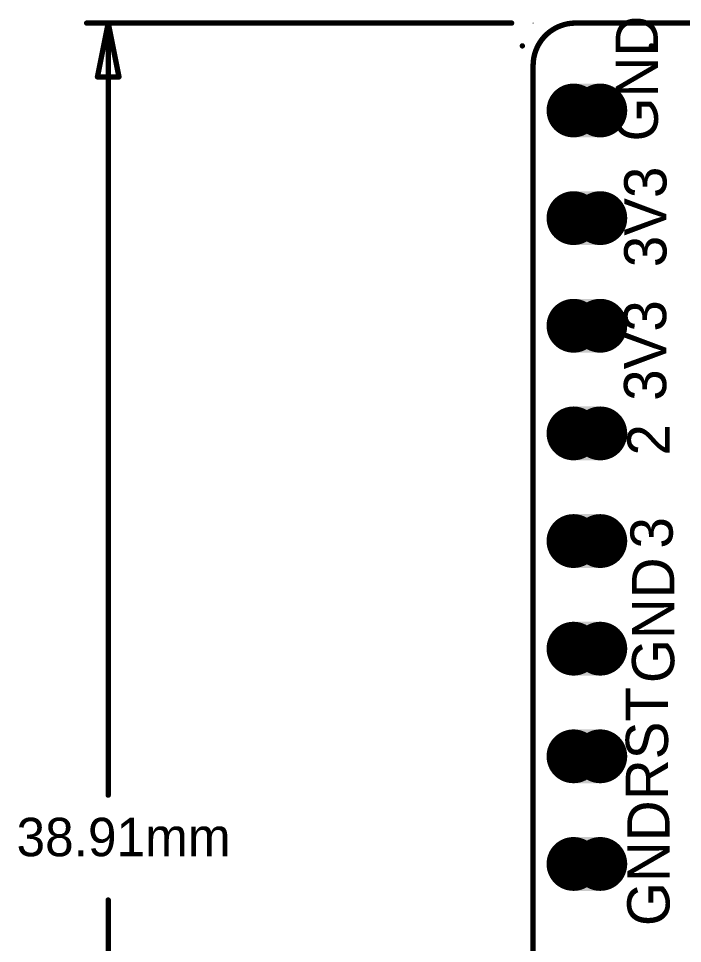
# Model space of a CAD drawing. Extents: x -12.2 to 34.7, y -17.8 to 44.3.
# Drawn here: x -12.15 to 3.53, y 17.19 to 39.02 of the extents above; entities that cross this region are included whole.
import ezdxf
from ezdxf.enums import TextEntityAlignment as Align

# ---------------------------------------------------------------- set-up
doc = ezdxf.new("R2010")
doc.units = 0
doc.header["$MEASUREMENT"] = 0
for name, color, linetype in [('2DLINES_ALL', 2, 'Continuous'), ('BOARD_OUTLINE', 1, 'Continuous'), ('LAYER_125', 3, 'Continuous'), ('LAYNR3', 1, 'Continuous'), ('PADLAYER_TOP', 160, 'Continuous'), ('PLACEMENT_OUTLINE_BOTTOM', 11, 'Continuous')]:
    doc.layers.add(name, color=color, linetype=linetype)

msp = doc.modelspace()

# ---------------------------------------------------------------- linework, layer by layer
at = {"layer": '2DLINES_ALL', "const_width": 0.0254}
msp.add_lwpolyline([(0, 38.9128), (0.00067, 38.9128)], dxfattribs=at)
msp.add_lwpolyline([(0, 38.9128), (0.00067, 38.9128)], dxfattribs=at)
at = {"layer": '2DLINES_ALL', "const_width": 0.0127}
for points in [[(-0.00635, 38.9128, 1), (0.00635, 38.9128, 1)], [(-0.00635, 38.9128, 1), (0.00635, 38.9128, 1)], [(-0.00568, 38.9128, 1), (0.00702, 38.9128, 1)], [(-0.00568, 38.9128, 1), (0.00702, 38.9128, 1)]]:
    msp.add_lwpolyline(points, format="xyb", close=True, dxfattribs=at)
at = {"layer": 'BOARD_OUTLINE', "const_width": 0.127}
for points in [[(1, 38.9128, 0.414214), (0, 37.9128)], [(1, 38.9128, 0.414214), (0, 37.9128)], [(24.4, 38.9128), (1, 38.9128, 0.414214)], [(24.4, 38.9128), (1, 38.9128, 0.414214)]]:
    msp.add_lwpolyline(points, format="xyb", dxfattribs=at)
at = {"layer": 'BOARD_OUTLINE', "const_width": 0.0635}
for points in [[(0.96825, 38.9128, 1), (1.03175, 38.9128, 1)], [(0.96825, 38.9128, 1), (1.03175, 38.9128, 1)], [(0.96825, 38.9128, 1), (1.03175, 38.9128, 1)], [(0.96825, 38.9128, 1), (1.03175, 38.9128, 1)], [(-0.03175, 37.9128, 1), (0.03175, 37.9128, 1)], [(-0.03175, 37.9128, 1), (0.03175, 37.9128, 1)], [(-0.03175, 37.9128, 1), (0.03175, 37.9128, 1)], [(-0.03175, 37.9128, 1), (0.03175, 37.9128, 1)]]:
    msp.add_lwpolyline(points, format="xyb", close=True, dxfattribs=at)
at = {"layer": 'BOARD_OUTLINE', "const_width": 0.127}
msp.add_lwpolyline([(0, 37.9128), (0, 1)], dxfattribs=at)
msp.add_lwpolyline([(0, 37.9128), (0, 1)], dxfattribs=at)
at = {"layer": 'LAYER_125', "const_width": 0.127}
for points in [[(-0.508, 38.9128), (-10.541, 38.9128)], [(-0.508, 38.9128), (-10.541, 38.9128)], [(-10.287, 37.6428), (-10.033, 38.9128)], [(-10.287, 37.6428), (-10.033, 38.9128)], [(-10.033, 38.9128), (-10.033, 20.69465)], [(-10.033, 38.9128), (-9.779, 37.6428)], [(-10.033, 38.9128), (-10.033, 20.69465)], [(-10.033, 38.9128), (-9.779, 37.6428)], [(-9.779, 37.6428), (-10.287, 37.6428)], [(-9.779, 37.6428), (-10.287, 37.6428)], [(-10.033, 0), (-10.033, 18.21815)], [(-10.033, 0), (-10.033, 18.21815)]]:
    msp.add_lwpolyline(points, dxfattribs=at)
at = {"layer": 'LAYER_125', "const_width": 0.0635}
for points in [[(-10.57275, 38.9128, 1), (-10.50925, 38.9128, 1)], [(-10.57275, 38.9128, 1), (-10.50925, 38.9128, 1)], [(-10.06475, 38.9128, 1), (-10.00125, 38.9128, 1)], [(-10.06475, 38.9128, 1), (-10.00125, 38.9128, 1)], [(-10.06475, 38.9128, 1), (-10.00125, 38.9128, 1)], [(-10.06475, 38.9128, 1), (-10.00125, 38.9128, 1)], [(-10.06475, 38.9128, 1), (-10.00125, 38.9128, 1)], [(-10.06475, 38.9128, 1), (-10.00125, 38.9128, 1)], [(-0.53975, 38.9128, 1), (-0.47625, 38.9128, 1)], [(-0.53975, 38.9128, 1), (-0.47625, 38.9128, 1)], [(-10.31875, 37.6428, 1), (-10.25525, 37.6428, 1)], [(-10.31875, 37.6428, 1), (-10.25525, 37.6428, 1)], [(-10.31875, 37.6428, 1), (-10.25525, 37.6428, 1)], [(-10.31875, 37.6428, 1), (-10.25525, 37.6428, 1)], [(-9.81075, 37.6428, 1), (-9.74725, 37.6428, 1)], [(-9.81075, 37.6428, 1), (-9.74725, 37.6428, 1)], [(-9.81075, 37.6428, 1), (-9.74725, 37.6428, 1)], [(-9.81075, 37.6428, 1), (-9.74725, 37.6428, 1)], [(-10.06475, 20.69465, 1), (-10.00125, 20.69465, 1)], [(-10.06475, 20.69465, 1), (-10.00125, 20.69465, 1)], [(-10.06475, 18.21815, 1), (-10.00125, 18.21815, 1)], [(-10.06475, 18.21815, 1), (-10.00125, 18.21815, 1)]]:
    msp.add_lwpolyline(points, format="xyb", close=True, dxfattribs=at)
at = {"layer": 'PADLAYER_TOP', "const_width": 0.635}
for points in [[(0.635, 36.85, 1), (1.27, 36.85, 1)], [(1.27, 36.85, 1), (1.905, 36.85, 1)], [(0.635, 34.31, 1), (1.27, 34.31, 1)], [(1.27, 34.31, 1), (1.905, 34.31, 1)], [(0.635, 31.77, 1), (1.27, 31.77, 1)], [(1.27, 31.77, 1), (1.905, 31.77, 1)], [(0.635, 29.23, 1), (1.27, 29.23, 1)], [(1.27, 29.23, 1), (1.905, 29.23, 1)], [(0.635, 26.69, 1), (1.27, 26.69, 1)], [(1.27, 26.69, 1), (1.905, 26.69, 1)], [(0.635, 24.15, 1), (1.27, 24.15, 1)], [(1.27, 24.15, 1), (1.905, 24.15, 1)], [(0.635, 21.61, 1), (1.27, 21.61, 1)], [(1.27, 21.61, 1), (1.905, 21.61, 1)], [(0.635, 19.07, 1), (1.27, 19.07, 1)], [(1.27, 19.07, 1), (1.905, 19.07, 1)]]:
    msp.add_lwpolyline(points, format="xyb", close=True, dxfattribs=at)
at = {"layer": 'PADLAYER_TOP'}
for points in [[(1.5875, 37.485), (0.9525, 37.485), (1.5875, 36.215), (0.9525, 36.215)], [(1.5875, 34.945), (0.9525, 34.945), (1.5875, 33.675), (0.9525, 33.675)], [(1.5875, 32.405), (0.9525, 32.405), (1.5875, 31.135), (0.9525, 31.135)], [(1.5875, 29.865), (0.9525, 29.865), (1.5875, 28.595), (0.9525, 28.595)], [(1.5875, 27.325), (0.9525, 27.325), (1.5875, 26.055), (0.9525, 26.055)], [(1.5875, 24.785), (0.9525, 24.785), (1.5875, 23.515), (0.9525, 23.515)], [(1.5875, 22.245), (0.9525, 22.245), (1.5875, 20.975), (0.9525, 20.975)], [(1.5875, 19.705), (0.9525, 19.705), (1.5875, 18.435), (0.9525, 18.435)]]:
    msp.add_solid(points, dxfattribs=at)
at = {"layer": 'PLACEMENT_OUTLINE_BOTTOM', "const_width": 0.0635}
for points in [[(-0.28575, 38.374, 1), (-0.22225, 38.374, 1)], [(-0.28575, 38.374, 1), (-0.22225, 38.374, 1)], [(2.76225, 38.374, 1), (2.82575, 38.374, 1)], [(2.76225, 38.374, 1), (2.82575, 38.374, 1)]]:
    msp.add_lwpolyline(points, format="xyb", close=True, dxfattribs=at)

# ---------------------------------------------------------------- texts
at = {"layer": 'LAYER_125'}
msp.add_text('38.91mm', height=0.907148, dxfattribs=at).set_placement((-12.19777, 18.98015), align=Align.BOTTOM_LEFT)
at = {"layer": 'LAYNR3'}
for s, height, p in [('GND', 0.997863, (3.2466, 36.1189)), ('3V3', 0.997863, (3.44767, 33.15156)), ('3V3', 0.997863, (3.44261, 29.99894)), ('2', 0.99786, (3.52162, 28.70656)), ('3', 0.99786, (3.59558, 26.51304)), ('GND', 0.997863, (3.63256, 23.33804)), ('RST', 0.997863, (3.48465, 20.57628)), ('GND', 0.997863, (3.52162, 17.60431))]:
    msp.add_text(s, height=height, rotation=89.999982, dxfattribs=at).set_placement(p, align=Align.BOTTOM_LEFT)

doc.saveas('drawing.dxf')
